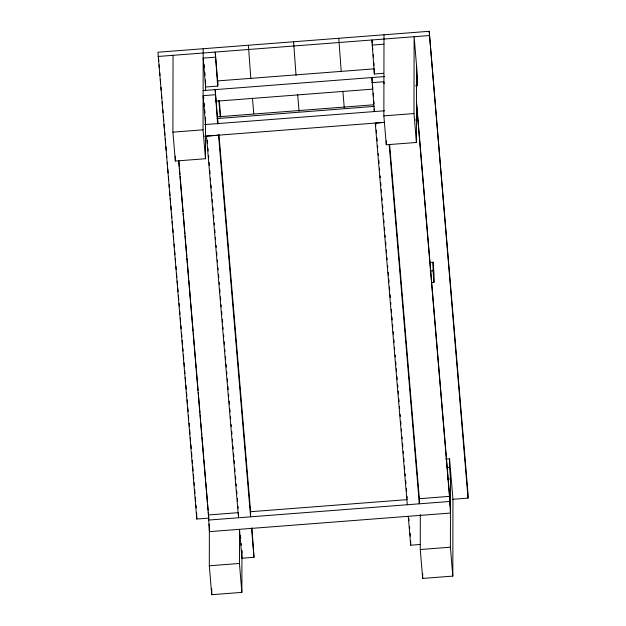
<?xml version="1.0" encoding="UTF-8"?>
<svg xmlns="http://www.w3.org/2000/svg" width="626" height="626" viewBox="0 0 626 626"><rect width="100%" height="100%" fill="white"/><g stroke="black" fill="none" stroke-linecap="round" stroke-linejoin="round"><path stroke-width="0.94" d="M208.341 518.148L196.799 519.04L157.979 52.216L429.201 31.3L468.029 493.851L468.021 498.124L452.629 499.313M205.539 117.891L205.469 158.73L175.335 161.054L172.909 132.149L173.042 55.323M175.335 161.054L175.343 156.195M196.799 519.04L196.642 512.819M205.469 158.73L203.043 129.825L203.184 48.726M205.586 90.66L205.594 81.842M389.192 144.598L419.342 503.813L419.357 498.695L449.491 496.371L450.454 513.054L209.366 531.646L208.403 514.963L238.545 512.639M241.941 550.559L241.871 592.376L211.737 594.7L209.311 565.787L209.381 523.978M211.737 594.7L211.745 588.863M217.582 118.471L217.582 123.658L215.164 89.628L218.028 123.705M215.219 57.193L203.168 58.116L205.594 87.03L217.645 86.098L215.227 52.068L218.012 85.175M217.645 86.098L217.652 80.918L374.356 68.829M238.537 513.492L238.529 517.757L206.494 136.085L218.552 135.224L250.588 516.826L250.596 511.708L407.299 499.626M241.871 592.376L239.445 563.463L239.5 529.432M248.389 45.244L250.83 78.727M239.5 529.322L241.933 558.236L253.984 557.304L251.949 527.835M293.586 41.754L296.035 75.237M338.791 38.272L341.24 71.755M374.293 109.01L374.285 111.577L371.867 77.538L372.196 81.435M383.621 73.297L374.356 74.017L371.938 39.986L372.18 42.904M374.356 74.017L374.356 69.682M374.442 69.674L374.348 73.101M416.548 65.573L416.415 142.462L386.281 144.786L383.855 115.88L383.996 34.782M386.281 144.786L386.289 140.897M419.96 544.503L410.687 545.215L410.695 540.95M416.415 142.462L413.989 113.556L414.122 36.731L417.519 77.139L417.503 85.676L415.554 85.825M415.5 119.973L417.44 119.824L417.448 114.699M445.665 459.108L449.554 458.811L452.95 499.282L452.817 576.108L422.683 578.432L420.257 549.526L420.32 514.517M422.683 578.432L422.691 573.572M468.021 498.124L429.201 31.3M432.065 282.475L434.006 282.326L433.035 270.761L433.051 262.224L430.132 262.45M434.006 282.326L434.021 273.789L433.051 262.224M447.598 479.133L450.509 478.913L449.538 467.348L449.554 458.811M452.817 576.108L450.391 547.202L450.524 470.376M157.971 56.481L429.193 35.565M371.922 45.103L383.981 44.172M203.114 90.559L384.45 76.583M215.156 94.745L203.098 95.676L205.531 124.59M371.86 82.663L383.91 81.732L384.074 83.665M215.305 101.271L372.783 89.127M217.206 116.859L373.714 104.792M217.199 118.564L374.293 106.389M204.553 124.597L384.489 110.786M172.909 132.149L203.043 129.825M383.855 115.88L413.989 113.556M204.545 136.241L384.52 122.36L375.256 123.072L407.291 504.744M430.125 270.988L433.035 270.761M446.628 467.575L449.538 467.348M208.395 520.081L449.484 501.489M209.311 565.787L239.445 563.463M420.257 549.526L450.391 547.202M416.533 74.111L417.503 85.676M416.486 101.49L450.462 506.223M416.478 103.134L450.462 507.936M416.47 108.259L417.44 119.824M389.646 144.778L419.6 501.582M372.509 46.801L372.752 49.72M373.159 54.587L373.409 57.514M373.816 62.381L374.058 65.3M372.603 86.31L372.767 88.25M373.174 93.125L373.425 96.044M373.832 100.911L374.074 103.838M375.71 123.314L375.874 125.255M376.281 130.13L376.531 133.048M376.938 137.916L377.181 140.842M377.588 145.709L377.752 147.658M378.245 153.495L378.409 155.444M378.816 160.319L379.059 163.237M379.473 168.104L379.638 170.053M380.123 175.898L380.287 177.847M380.694 182.714L380.944 185.632M381.265 189.529L381.516 192.448M381.923 197.323L382.165 200.242M382.58 205.109L382.822 208.028M383.229 212.903L383.394 214.851M383.801 219.718L384.051 222.637M384.458 227.504L384.7 230.431M385.107 235.298L385.272 237.246M385.686 242.113L385.929 245.032M386.336 249.907L386.586 252.826M386.993 257.693L387.158 259.641M387.643 265.487L387.807 267.435M388.214 272.302L388.464 275.221M388.793 279.118L389.036 282.036M389.442 286.911L389.685 289.83M390.1 294.697L390.342 297.624M390.749 302.491L390.914 304.439M391.32 309.307L391.571 312.225M391.978 317.1L392.22 320.019M392.635 324.886L392.792 326.835M393.206 331.702L393.449 334.628M393.856 339.495L394.106 342.414M394.513 347.281L394.677 349.23M395.162 355.075L395.327 357.023M395.742 361.891L395.984 364.809M396.313 368.706L396.555 371.633M396.962 376.5L397.213 379.419M397.62 384.286L397.862 387.212M398.191 391.109L398.433 394.028M398.848 398.895L399.091 401.814M399.498 406.689L399.662 408.637M400.155 414.475L400.319 416.423M400.726 421.29L400.969 424.217M401.376 429.084L401.54 431.032M402.033 436.878L402.197 438.818M402.604 443.693L402.847 446.612M403.261 451.479L403.426 453.427M403.833 458.295L404.075 461.221M404.482 466.088L404.732 469.007M405.139 473.882L405.304 475.823M405.711 480.698L405.953 483.616M406.368 488.483L406.61 491.41M407.017 496.277L407.182 498.226M408.895 518.672L409.06 520.621M409.553 526.466L409.717 528.414M410.124 533.282L410.366 536.2M408.262 516.309L410.687 545.215M342.876 91.232L344.261 107.782M297.671 94.714L299.056 111.271M252.466 98.204L253.773 113.783M219.319 100.755L220.626 116.342M218.865 100.583L220.25 117.132M218.928 134.418L250.643 512.256M217.582 121.037L217.825 123.971M251.558 528.391L253.984 557.304M204.146 64.564L204.405 67.6M204.796 72.272L205.054 75.394M205.438 79.979L205.625 82.209M203.599 96.396L203.763 98.345M204.17 103.212L204.42 106.138M204.741 110.035L204.992 112.954M205.398 117.821L205.641 120.74M207.276 140.216L207.527 143.143M207.934 148.01L208.176 150.929M208.583 155.804L208.748 157.744M209.162 162.619L209.405 165.538M209.812 170.405L210.062 173.332M210.469 178.199L210.633 180.147M211.04 185.014L211.283 187.933M211.69 192.808L211.94 195.727M212.269 199.624L212.511 202.542M212.918 207.409L213.161 210.336M213.576 215.203L213.818 218.122M214.225 222.989L214.389 224.937M214.796 229.812L215.047 232.731M215.454 237.598L215.618 239.547M216.111 245.392L216.267 247.34M216.682 252.208L216.925 255.126M217.332 259.993L217.496 261.942M217.989 267.787L218.153 269.736M218.56 274.603L218.803 277.521M219.217 282.396L219.374 284.345M219.789 289.212L220.031 292.131M220.438 296.998L220.688 299.924M221.095 304.792L221.26 306.74M221.667 311.607L221.909 314.526M222.324 319.401L222.566 322.32M222.973 327.187L223.138 329.135M223.631 334.98L223.795 336.929M224.202 341.796L224.444 344.715M224.851 349.59L225.016 351.53M225.423 356.405L225.673 359.324M226.08 364.191L226.322 367.118M226.737 371.985L226.902 373.933M227.308 378.8L227.551 381.719M227.958 386.594L228.208 389.513M228.615 394.38L228.78 396.328M229.186 401.196L229.429 404.122M229.844 408.989L230.086 411.908M230.493 416.775L230.658 418.724M231.15 424.569L231.315 426.517M231.722 431.384L231.964 434.303M232.371 439.178L232.536 441.127M232.95 445.994L233.193 448.912M233.6 453.78L233.842 456.706M234.171 460.603L234.421 463.522M234.828 468.389L235.071 471.308M235.478 476.183L235.728 479.101M236.135 483.968L236.299 485.917M236.706 490.784L236.949 493.711M237.364 498.578L237.606 501.496M238.013 506.371L238.177 508.312M240.47 535.582L240.713 538.501M241.12 543.376L241.284 545.316M241.691 550.191L241.941 553.11M178.833 160.945L179.326 166.782M179.49 168.73L179.975 174.568M180.139 176.509L183.082 211.533M183.246 213.482L184.96 233.913M185.124 235.861L185.617 241.699M185.773 243.639L186.838 256.292M187.002 258.241L187.495 264.078M187.651 266.019L188.716 278.672M188.88 280.612L190.594 301.043M190.758 302.992L192.472 323.423M192.636 325.371L193.129 331.209M193.293 333.149L194.35 345.802M194.514 347.743L196.228 368.174M196.392 370.123L198.106 390.554M198.27 392.502L199.984 412.933M200.148 414.874L200.641 420.711M200.805 422.66L201.869 435.305M202.026 437.253L203.747 457.684M203.904 459.633L205.625 480.064M205.79 482.012L207.503 502.443M207.668 504.384L208.153 510.221M208.317 512.17L208.81 518.007M178.668 160.702L208.81 519.776M209.217 524.58L209.374 526.521M158.386 57.083L158.714 60.98M159.043 64.877L159.286 67.796M159.7 72.663L159.943 75.589M160.272 79.479L160.592 83.375M160.921 87.272L161.172 90.191M161.578 95.058L161.821 97.985M162.15 101.881L162.478 105.771M162.799 109.667L163.05 112.594M163.378 116.483L163.699 120.38M164.028 124.277L164.356 128.174M164.685 132.063L164.928 134.989M165.256 138.886L165.585 142.775M165.906 146.672L166.234 150.569M166.563 154.465L166.806 157.384M167.22 162.251L167.463 165.178M167.791 169.067L168.12 172.964M168.441 176.861L168.691 179.779M169.098 184.654L169.341 187.573M169.669 191.47L169.998 195.367M170.241 198.285L170.569 202.182M170.898 206.071L171.219 209.968M171.547 213.865L171.876 217.762M172.205 221.659L172.447 224.577M172.776 228.474L173.105 232.371M173.433 236.26L173.676 239.187M174.083 244.054L174.325 246.973M174.654 250.87L174.983 254.766M175.311 258.663L175.554 261.582M175.961 266.449L176.211 269.376M176.54 273.265L176.861 277.161M177.189 281.058L177.432 283.977M177.761 287.874L178.089 291.771M178.418 295.668L178.746 299.557M179.067 303.454L179.318 306.38M179.725 311.247L179.967 314.166M180.296 318.063L180.624 321.96M180.953 325.856L181.196 328.775M181.603 333.642L181.853 336.561M182.174 340.458L182.502 344.355M182.831 348.252L183.074 351.17M183.402 355.067L183.731 358.964M184.06 362.861L184.38 366.75M184.709 370.647L184.96 373.565M185.28 377.462L185.609 381.359M185.938 385.256L186.266 389.153M186.587 393.042L186.838 395.968M187.166 399.857L187.487 403.754M187.816 407.651L188.144 411.548M188.473 415.445L188.716 418.364M189.122 423.231L189.373 426.157M189.694 430.046L190.022 433.943M190.351 437.84L190.594 440.759M190.922 444.656L191.251 448.552M191.579 452.449L191.9 456.338M192.229 460.235L192.479 463.162M192.8 467.051L193.129 470.948M193.457 474.844L193.786 478.741M194.115 482.638L194.357 485.557M194.686 489.454L195.007 493.343M195.335 497.24L195.664 501.136M195.993 505.033L196.235 507.952"/></g></svg>
